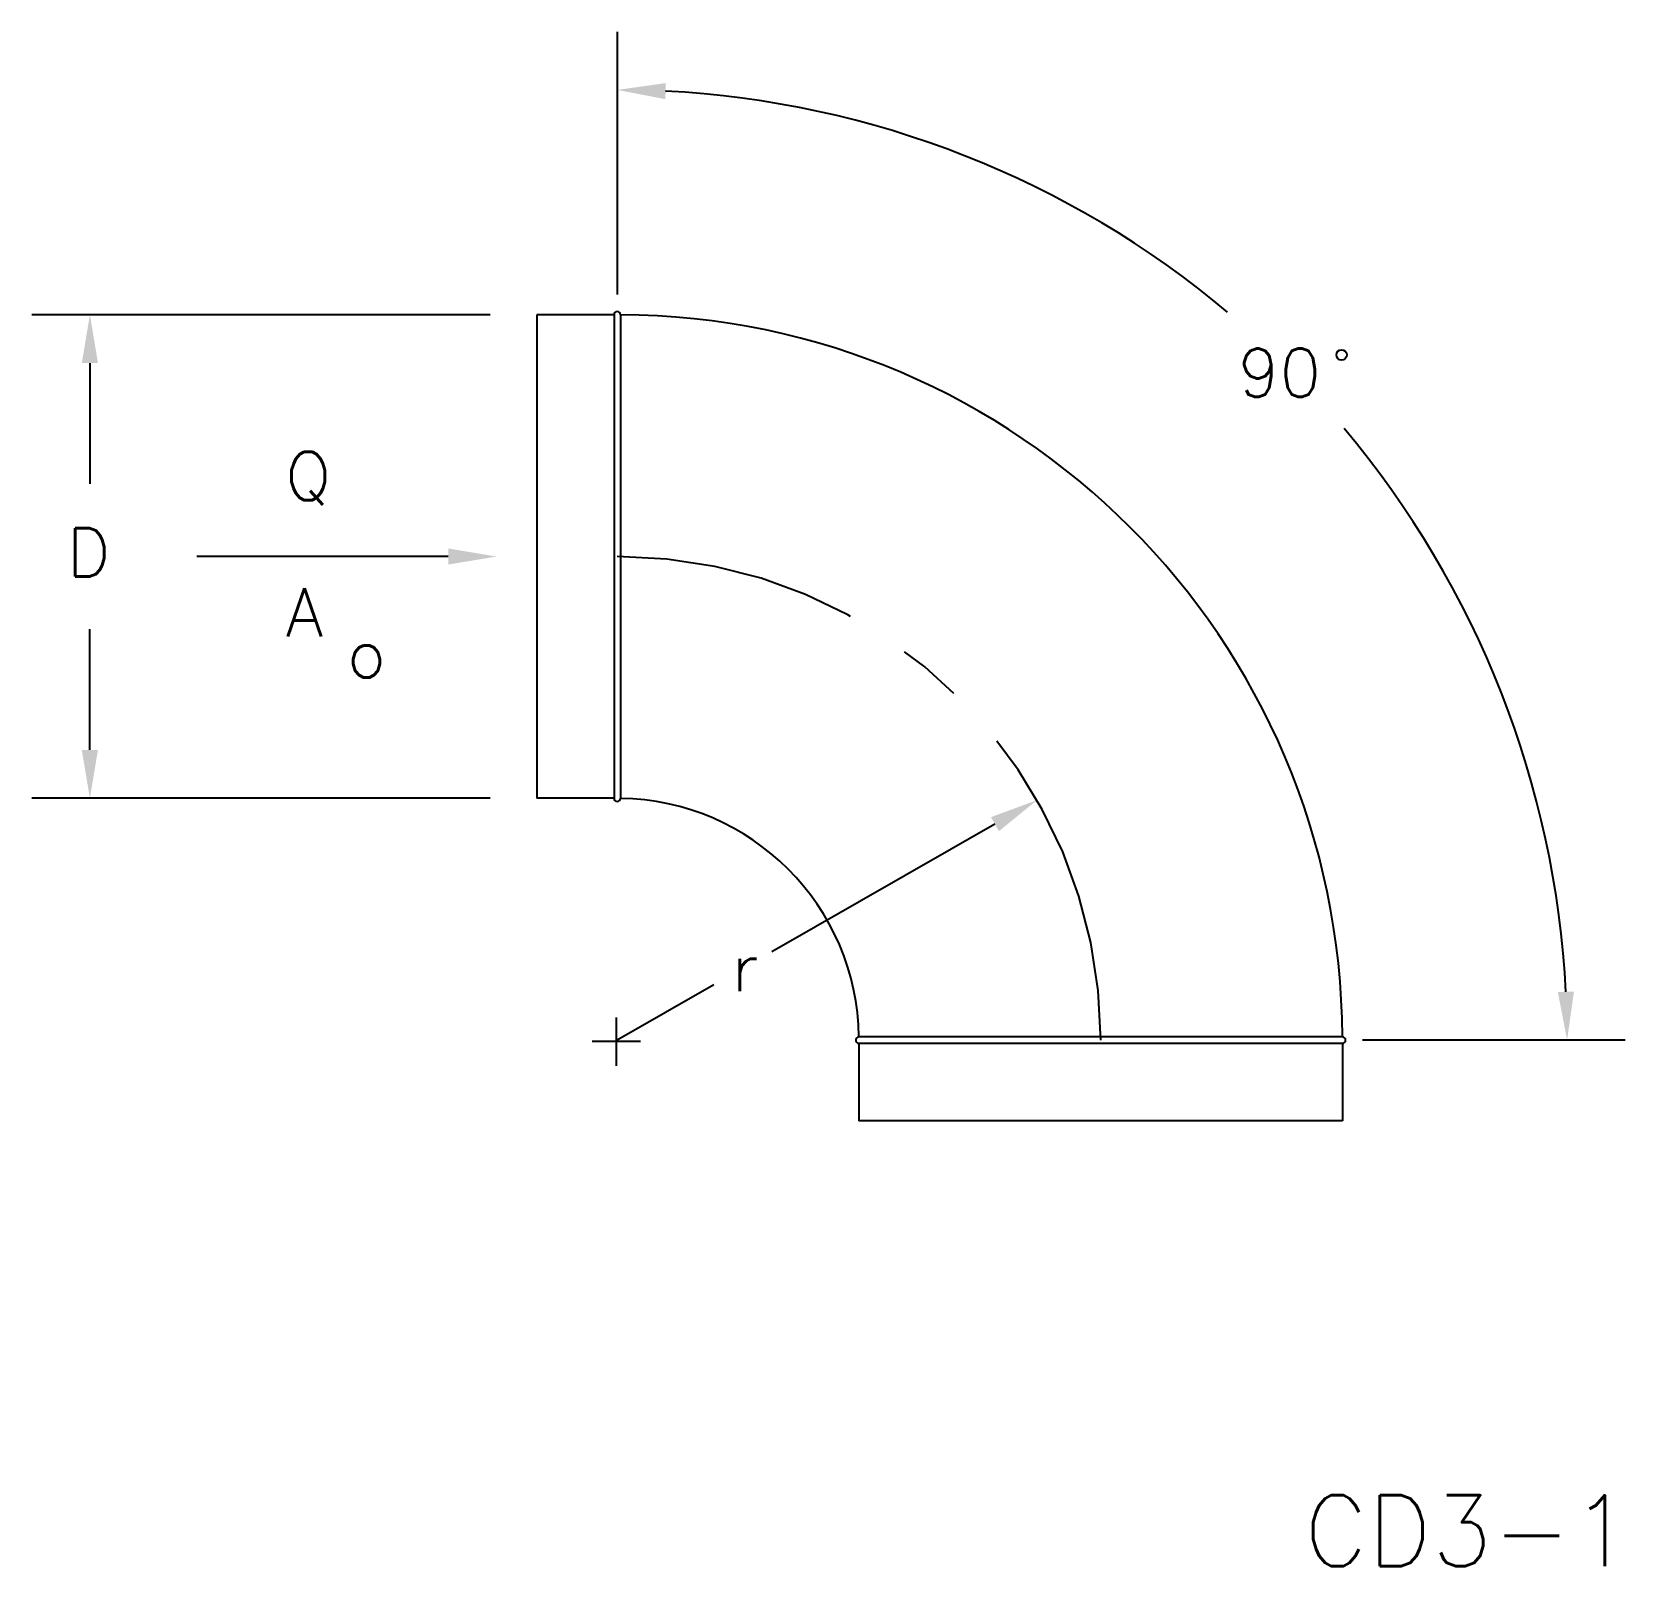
# Model space of a CAD drawing. Extents: x 3.54 to 8.49, y 1.88 to 6.64.
import ezdxf
from ezdxf.enums import TextEntityAlignment as Align

# ---------------------------------------------------------------- set-up
doc = ezdxf.new("R2010")
doc.units = 0
doc.header["$LTSCALE"] = 0.8
doc.header["$MEASUREMENT"] = 0
doc.linetypes.add('CENTER', pattern=[2, 1.25, -0.25, 0.25, -0.25])
doc.layers.get('0').update_dxf_attribs({"linetype": 'CONTINUOUS'})
doc.layers.add('NUMBER', color=7, linetype='CONTINUOUS')
doc.styles.add('ROMANS', font='romans')

msp = doc.modelspace()

# ---------------------------------------------------------------- linework, layer by layer
for p, q in [((5.3579, 6.6375), (5.3579, 5.8227)), ((4.9632, 5.7602), (3.5416, 5.7602)), ((5.1079, 5.7602), (5.1079, 4.2602)), ((5.3479, 5.7602), (5.1079, 5.7602)), ((5.3479, 5.7602), (5.3479, 4.2602)), ((5.3679, 5.7602), (5.3679, 4.2602)), ((3.7216, 5.6102), (3.7216, 5.2352)), ((4.8334, 5.0102), (4.0538, 5.0102)), ((3.7216, 4.4102), (3.7216, 4.7852)), ((4.9632, 4.2602), (3.5416, 4.2602)), ((5.3479, 4.2602), (5.1079, 4.2602)), ((6.53, 4.1801), (5.8378, 3.7844)), ((5.6578, 3.6816), (5.3579, 3.5102)), ((5.355, 3.5804), (5.355, 3.4304)), ((7.6079, 3.5202), (6.1079, 3.5202)), ((8.4852, 3.5102), (7.6704, 3.5102)), ((5.43, 3.5054), (5.28, 3.5054)), ((6.1079, 3.5002), (6.1079, 3.2602)), ((7.6079, 3.5002), (6.1079, 3.5002)), ((7.6079, 3.5002), (7.6079, 3.2602)), ((7.6079, 3.2602), (6.1079, 3.2602))]:
    msp.add_line(p, q)
msp.add_circle((7.6055, 5.6355), 0.0161)
for centre, radius, start, end in [((5.3579, 3.5102), 2.9473, 50.0173, 87.0837), ((5.3579, 5.7602), 0.01, 0, 180), ((5.3579, 3.5102), 2.25, 0.2546, 89.7454), ((5.3579, 3.5102), 2.9473, 2.9163, 40.0571), ((5.3579, 4.2602), 0.01, 180, 0), ((5.3579, 3.5102), 0.75, 0.7639, 89.2361), ((6.1079, 3.5102), 0.01, 90, 270), ((7.6079, 3.5102), 0.01, 270, 90)]:
    msp.add_arc(centre, radius, start, end)
at = {"linetype": 'CENTER'}
msp.add_arc((5.3579, 3.5102), 1.5, 0, 90, dxfattribs=at)
for points in [[(5.5072, 6.4287), (5.5085, 6.4787), (5.3579, 6.4575)], [(3.7466, 5.6102), (3.6966, 5.6102), (3.7216, 5.7602)], [(4.8334, 5.0352), (4.8334, 4.9852), (4.9834, 5.0102)], [(3.7466, 4.4102), (3.6966, 4.4102), (3.7216, 4.2602)], [(6.5176, 4.2018), (6.5424, 4.1584), (6.6603, 4.2545)], [(8.2764, 3.6595), (8.3264, 3.6608), (8.3052, 3.5102)]]:
    msp.add_solid(points)

# ---------------------------------------------------------------- texts
at = {"style": 'ROMANS'}
for s, p in [('90', (7.2843, 5.5051)), ('Q', (4.3282, 5.1849)), ('D', (3.6501, 4.9478)), ('A', (4.3298, 4.7622)), ('o', (4.5188, 4.6347))]:
    msp.add_text(s, height=0.15, dxfattribs=at).set_placement(p)
msp.add_text('r', height=0.15, dxfattribs=at).set_placement((5.7545, 3.7369), align=Align.MIDDLE)
at = {"layer": 'NUMBER', "color": 0, "style": 'ROMANS'}
msp.add_text('CD3-1', height=0.22, dxfattribs=at).set_placement((7.4887, 1.8786))

doc.saveas('drawing.dxf')
